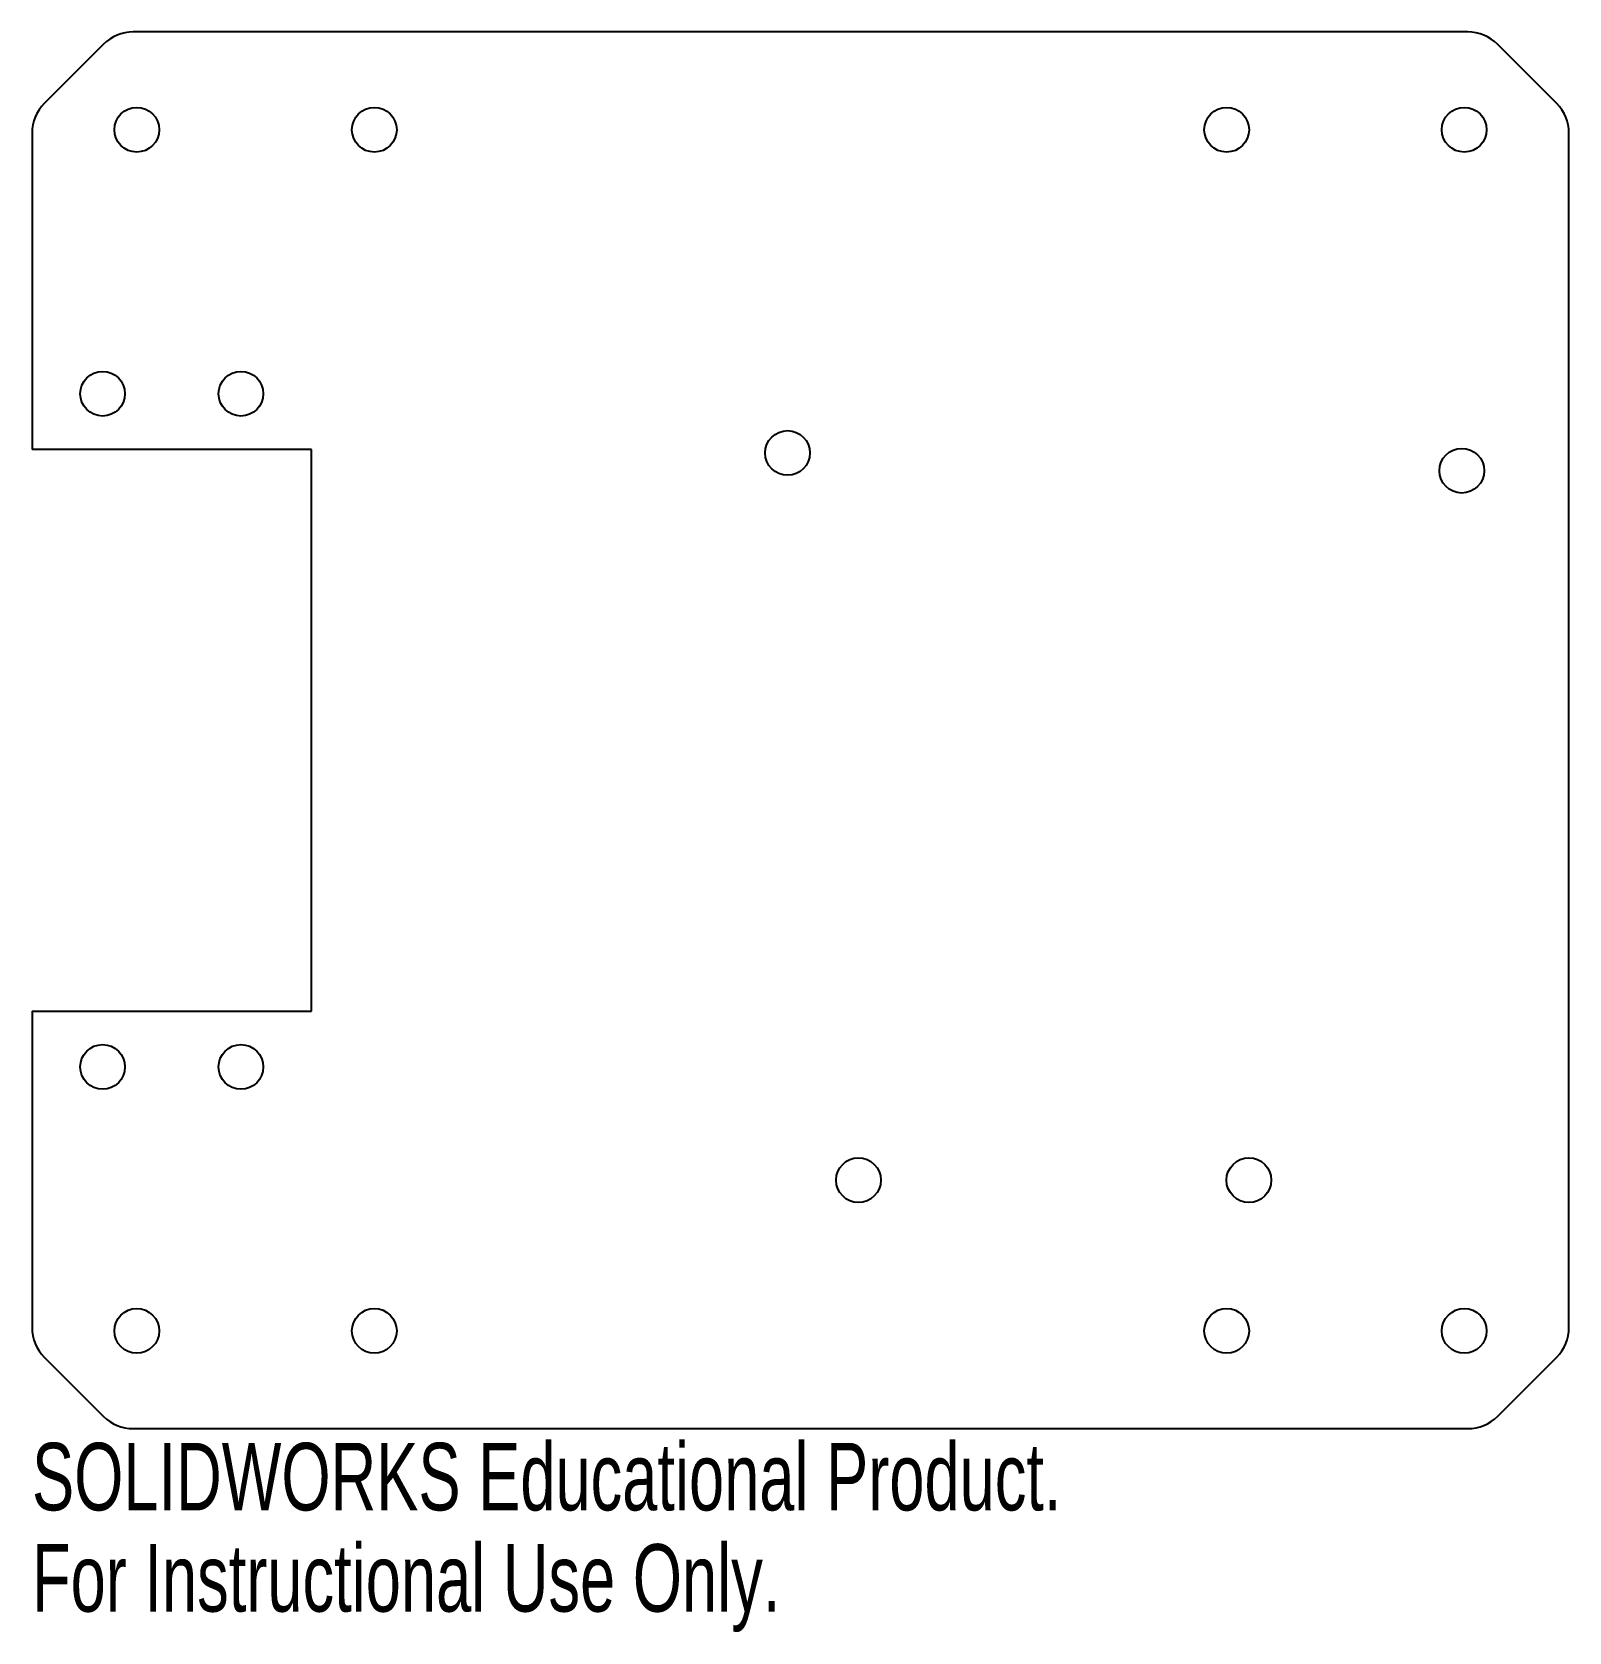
# Model space of a CAD drawing. Header units: millimetres. Extents: x -55 to 55, y -65 to 50.
import ezdxf

# ---------------------------------------------------------------- set-up
doc = ezdxf.new("R2010")
doc.units = ezdxf.units.MM
doc.styles.add('SLDTEXTSTYLE0', font='TXT', dxfattribs={"width": 0.7})

msp = doc.modelspace()

# ---------------------------------------------------------------- linework, layer by layer
at = {"color": 7, "linetype": 'Continuous', "lineweight": 25}
for p, q in [((47.76, 50), (-47.76, 50)), ((-49.88, 49.12), (-54.12, 44.88)), ((54.12, 44.88), (49.88, 49.12)), ((-55, 42.76), (-55, 20.1)), ((55, -42.76), (55, 42.76)), ((-35, 20.1), (-55, 20.1)), ((-35, -20.1), (-35, 20.1)), ((-55, -20.1), (-35, -20.1)), ((-55, -20.1), (-55, -42.76)), ((-54.12, -44.88), (-49.88, -49.12)), ((49.88, -49.12), (54.12, -44.88)), ((-47.76, -50), (47.76, -50))]:
    msp.add_line(p, q, dxfattribs=at)
for centre in [(-47.5, 43), (-30.5, 43), (30.5, 43), (47.5, 43), (-49.95, 24.1), (-40.05, 24.1), (-0.93, 19.86), (47.33, 18.59), (-49.95, -24.1), (-40.05, -24.1), (4.15, -32.21), (32.09, -32.21), (-47.5, -43), (-30.5, -43), (30.5, -43), (47.5, -43)]:
    msp.add_circle(centre, 1.6, dxfattribs=at)
for centre, start, end in [((-47.76, 47), 90, 135), ((47.76, 47), 45, 90), ((-52, 42.76), 135, 180), ((52, 42.76), 0, 45), ((-52, -42.76), 180, 225), ((52, -42.76), 315, 0), ((-47.76, -47), 225, 270), ((47.76, -47), 270, 315)]:
    msp.add_arc(centre, 3, start, end, dxfattribs=at)

# ---------------------------------------------------------------- texts
at = {"color": 7, "linetype": 'Continuous', "char_height": 4.8336, "attachment_point": 1, "style": 'SLDTEXTSTYLE0'}
for s, insert in [('SOLIDWORKS Educational Product.', (-55, -51.02)), ('For Instructional Use Only.', (-55, -58.27))]:
    msp.add_mtext(s, dxfattribs=dict(at, insert=insert))

doc.saveas('drawing.dxf')
